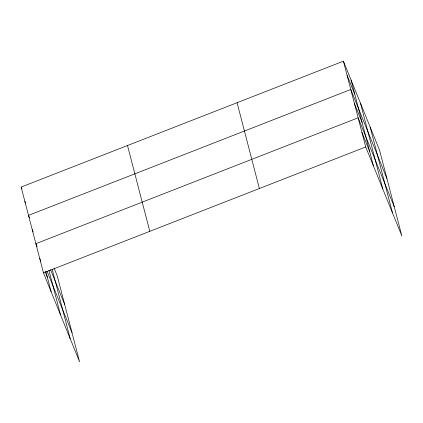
<?xml version="1.0" encoding="UTF-8"?>
<svg xmlns="http://www.w3.org/2000/svg" width="423" height="423" viewBox="0 0 423 423"><rect width="100%" height="100%" fill="white"/><g stroke="black" fill="none" stroke-linecap="round" stroke-linejoin="round"><path stroke-width="0.63" d="M54.065 268.119L57.274 276.029L79.587 361.829L43.463 272.867L21.15 187.061L343.413 61.171L379.537 150.133L401.85 235.939L365.726 146.971L343.413 61.171M43.463 272.867L365.726 146.971M347.093 75.326L354.77 94.234M386.902 178.453L350.778 89.486L28.51 215.376L29.504 217.813M354.458 103.64L362.136 122.548M394.262 206.768L358.138 117.8L35.876 243.69L37.113 246.741M361.929 132.388L369.607 151.291M21.15 187.061L21.896 188.891M24.83 201.216L25.576 203.045M50.538 269.62L64.64 304.343M32.196 229.536L33.184 231.973M47.011 271.117L72 332.658M39.667 258.279L40.904 261.329M45.118 271.693L47.344 277.187M370.151 127.016L392.459 212.822M360.481 103.196L382.789 189.002M351.09 80.074L373.403 165.879M237.065 102.715L259.378 188.515M127.497 145.517L149.805 231.323M52.209 269.525L70.197 338.712M48.941 270.329L60.526 314.892M45.858 271.476L51.141 291.77"/></g></svg>
